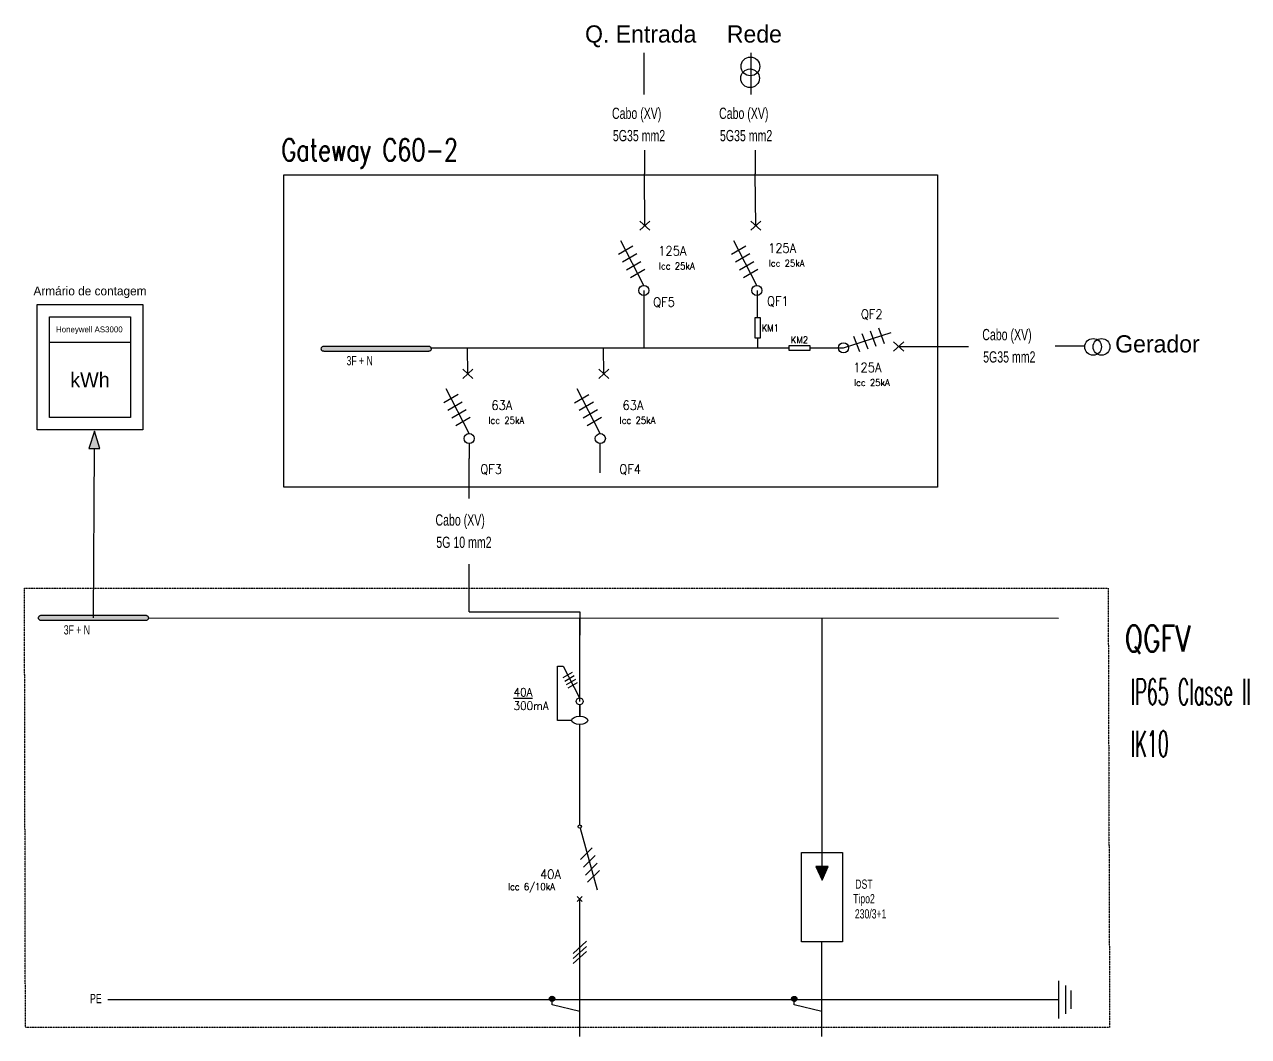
# Model space of a CAD drawing. Header units: millimetres. Extents: x 75320 to 3731865, y 19394 to 539720.
# Drawn here: x 82080 to 153173, y 216699 to 275507 of the extents above; entities that cross this region are included whole.
import ezdxf
from ezdxf.enums import TextEntityAlignment as Align

# ---------------------------------------------------------------- set-up
doc = ezdxf.new("R2010")
doc.units = ezdxf.units.MM
doc.linetypes.add('RDASHED', pattern=[2.38125, 1.5875, -0.79375])
for name, color, linetype in [('326', 7, 'Continuous'), ('Z_entity', 7, 'Continuous'), ('Z_solid', 96, 'Continuous'), ('Z_text', 7, 'Continuous')]:
    doc.layers.add(name, color=color, linetype=linetype)
doc.styles.add('QTNBCJ+TT111t00', font='', dxfattribs={"height": 0.2})
doc.styles.add('ROMANS', font='ROMANS.shx', dxfattribs={"width": 0.9, "height": 238.125})
doc.styles.get("Standard").update_dxf_attribs({"font": 'bahnschrift.ttf'})
doc.styles.get('QTNBCJ+TT111t00').set_extended_font_data('T T 1 1 1t 0 0')

msp = doc.modelspace()

# ---------------------------------------------------------------- hatches: boundary and pattern name
h = msp.add_hatch(color=256)
h.dxf.hatch_style = 1
h.paths.add_polyline_path([(105720, 256664), (105717, 256689), (105706, 256713), (105691, 256736), (105670, 256756), (105646, 256773), (105619, 256786), (105590, 256795), (105560, 256798), (99473, 256798), (99439, 256795), (99407, 256786), (99377, 256773), (99352, 256756), (99330, 256736), (99314, 256713), (99304, 256689), (99300, 256664), (99304, 256636), (99314, 256610), (99330, 256587), (99352, 256568), (99377, 256552), (99407, 256541), (99439, 256534), (99473, 256531), (105560, 256531), (105590, 256534), (105619, 256541), (105646, 256552), (105670, 256568), (105691, 256587), (105706, 256610), (105717, 256636)])
h = msp.add_hatch(color=256)
h.dxf.hatch_style = 1
h.paths.add_polyline_path([(86141, 251873), (85819, 250875), (86463, 250875)])
h = msp.add_hatch(color=256)
h.dxf.hatch_style = 1
h.paths.add_polyline_path([(89294, 241025), (89290, 241050), (89280, 241074), (89264, 241097), (89244, 241117), (89220, 241134), (89193, 241147), (89164, 241156), (89134, 241159), (83047, 241159), (83013, 241156), (82980, 241147), (82951, 241134), (82925, 241117), (82904, 241097), (82888, 241074), (82877, 241050), (82874, 241025), (82877, 240997), (82888, 240971), (82904, 240948), (82925, 240929), (82951, 240913), (82980, 240902), (83013, 240895), (83047, 240892), (89134, 240892), (89164, 240895), (89193, 240902), (89220, 240913), (89244, 240929), (89264, 240948), (89280, 240971), (89290, 240997)])
at = {"layer": 'Z_solid'}
for points in [[(128407, 225785), (128753, 226584), (128047, 226584)], [(112883, 218888), (112880, 218859), (112871, 218832), (112857, 218807), (112838, 218785), (112815, 218767), (112788, 218753), (112757, 218745), (112723, 218742), (112690, 218745), (112659, 218753), (112632, 218767), (112608, 218785), (112589, 218807), (112575, 218832), (112566, 218859), (112563, 218888), (112566, 218917), (112575, 218945), (112589, 218970), (112608, 218991), (112632, 219009), (112659, 219023), (112690, 219032), (112723, 219035), (112757, 219032), (112788, 219023), (112815, 219009), (112838, 218991), (112857, 218970), (112871, 218945), (112880, 218917)], [(126948, 218888), (126945, 218859), (126936, 218831), (126922, 218806), (126903, 218785), (126880, 218767), (126853, 218753), (126822, 218744), (126788, 218741), (126755, 218744), (126724, 218753), (126697, 218767), (126673, 218785), (126654, 218806), (126640, 218831), (126631, 218859), (126628, 218888), (126631, 218917), (126640, 218945), (126654, 218969), (126673, 218991), (126697, 219009), (126724, 219023), (126755, 219031), (126788, 219034), (126822, 219031), (126853, 219023), (126880, 219009), (126903, 218991), (126922, 218969), (126936, 218945), (126945, 218917)]]:
    msp.add_hatch(color=0, dxfattribs=at).paths.add_polyline_path(points)

# ---------------------------------------------------------------- linework, layer by layer
for p, q in [((118045, 273868), (118045, 271443)), ((124265, 273868), (124265, 271443)), ((118090, 268205), (118090, 266827)), ((124525, 268205), (124525, 266827)), ((118119, 263817), (118090, 266827)), ((124554, 263817), (124525, 266827)), ((117827, 264086), (118410, 263547)), ((117827, 263547), (118410, 264086)), ((124262, 264086), (124845, 263547)), ((124262, 263547), (124845, 264086)), ((116589, 262160), (117420, 262643)), ((123149, 262160), (123980, 262643)), ((116822, 261709), (117653, 262192)), ((117055, 261257), (117886, 261741)), ((123382, 261709), (124213, 262192)), ((123615, 261257), (124446, 261741)), ((117287, 260806), (118119, 261289)), ((123847, 260806), (124679, 261289)), ((130227, 257398), (130570, 256500)), ((130710, 257556), (131053, 256657)), ((131193, 257713), (131535, 256814)), ((131675, 257870), (132018, 256971)), ((107825, 255207), (107811, 256712)), ((115725, 255207), (115711, 256712)), ((132560, 257058), (133144, 256520)), ((132560, 256520), (133144, 257058)), ((107533, 255476), (108117, 254937)), ((107533, 254937), (108117, 255476)), ((115433, 255476), (116017, 254937)), ((115433, 254937), (116017, 255476)), ((106439, 253550), (107270, 254033)), ((114030, 253530), (114862, 254013)), ((106672, 253099), (107503, 253582)), ((106905, 252647), (107736, 253131)), ((114292, 253099), (115123, 253582)), ((114525, 252647), (115356, 253131)), ((107138, 252196), (107969, 252679)), ((114758, 252196), (115589, 252679)), ((107905, 251149), (107905, 250277)), ((115505, 251149), (115505, 249450)), ((89294, 241025), (142132, 241016)), ((128400, 241014), (128400, 235657)), ((114326, 236176), (114326, 240998)), ((113359, 237557), (113906, 237872)), ((113459, 237356), (114006, 237671)), ((113559, 237155), (114106, 237470)), ((113658, 236954), (114205, 237269)), ((114334, 235981), (114334, 235311)), ((128400, 235657), (128400, 227396))]:
    msp.add_line(p, q)
at = {"color": 0, "linetype": 'ByBlock'}
for p, q in [((114326, 238212), (114326, 240998)), ((114326, 235311), (114326, 235981)), ((114326, 228990), (114326, 234830)), ((114352, 228800), (115346, 225221)), ((115059, 227670), (114369, 226980)), ((115229, 227221), (114539, 226532)), ((115344, 226774), (114655, 226084)), ((115474, 226350), (114784, 225660)), ((114480, 224554), (114190, 224844)), ((114190, 224554), (114480, 224844)), ((114335, 216699), (114335, 224699)), ((128400, 216699), (128400, 222198))]:
    msp.add_line(p, q, dxfattribs=at)
for points in [[(97140, 266765), (135100, 266765), (135100, 248617), (97140, 248617)], [(82812, 259241), (88957, 259241), (88957, 251945), (82812, 251945)], [(83535, 258518), (88235, 258518), (88235, 252668), (83535, 252668)], [(124515, 257275), (124515, 258485), (124805, 258485), (124805, 257275)], [(83535, 257045), (88235, 257045), (88235, 252668), (83535, 252668)], [(126490, 256860), (127700, 256860), (127700, 256570), (126490, 256570)], [(85819, 250875), (86463, 250875), (86141, 251873)], [(127205, 227396), (129595, 227396), (129595, 222198), (127205, 222198)]]:
    msp.add_lwpolyline(points, close=True)
for points in [[(118055, 260347), (116719, 262938)], [(124615, 260347), (123279, 262938)], [(118055, 260053), (118055, 256705)], [(124660, 258485), (124650, 260050)], [(129650, 256715), (132422, 257616)], [(105670, 256712), (126490, 256712)], [(124660, 257270), (124655, 256712)], [(127700, 256715), (129650, 256715)], [(132852, 256789), (136900, 256789)], [(141940, 256830), (143680, 256830)], [(107905, 251737), (106569, 254328)], [(115525, 251737), (114189, 254328)], [(86085, 241025), (86141, 250875)], [(107905, 247965), (107905, 250277)], [(107916, 241385), (107916, 244156)], [(107916, 241385), (114326, 241385)], [(114326, 241385), (114326, 240019)], [(113860, 235072), (113039, 235072), (113039, 238212), (113370, 238212), (114307, 236371)]]:
    msp.add_lwpolyline(points)
at = {"linetype": 'RDASHED'}
msp.add_lwpolyline([(82080, 242745), (145020, 242745), (145105, 217215), (82135, 217215)], close=True, dxfattribs=at)
for centre, radius in [((124241, 273069), 544), ((124221, 272379), 544), ((118055, 260053), 294), ((124615, 260053), 294), ((129650, 256715), 294), ((144145, 256771), 487), ((144632, 256771), 487), ((107905, 251443), 294), ((115525, 251443), 294), ((114326, 236176), 195)]:
    msp.add_circle(centre, radius)
at = {"color": 0, "linetype": 'ByBlock'}
msp.add_circle((114328, 228894), 96.6, dxfattribs=at)
msp.add_ellipse((114332, 235071), major_axis=(471, 0), ratio=0.510093)
at = {"layer": 'Z_entity', "color": 7}
for points in [[(105720, 256664), (105717, 256689), (105706, 256713), (105691, 256736), (105670, 256756), (105646, 256773), (105619, 256786), (105590, 256795), (105560, 256798), (99473, 256798), (99439, 256795), (99407, 256786), (99377, 256773), (99352, 256756), (99330, 256736), (99314, 256713), (99304, 256689), (99300, 256664), (99300, 256664), (99304, 256636), (99314, 256610), (99330, 256587), (99352, 256568), (99377, 256552), (99407, 256541), (99439, 256534), (99473, 256531), (105560, 256531), (105590, 256534), (105619, 256541), (105646, 256552), (105670, 256568), (105691, 256587), (105706, 256610), (105717, 256636), (105720, 256664), (105720, 256664)], [(89294, 241025), (89290, 241050), (89280, 241074), (89264, 241097), (89244, 241117), (89220, 241134), (89193, 241147), (89164, 241156), (89134, 241159), (83047, 241159), (83013, 241156), (82980, 241147), (82951, 241134), (82925, 241117), (82904, 241097), (82888, 241074), (82877, 241050), (82874, 241025), (82874, 241025), (82877, 240997), (82888, 240971), (82904, 240948), (82925, 240929), (82951, 240913), (82980, 240902), (83013, 240895), (83047, 240892), (89134, 240892), (89164, 240895), (89193, 240902), (89220, 240913), (89244, 240929), (89264, 240948), (89280, 240971), (89290, 240997), (89294, 241025), (89294, 241025)], [(128407, 225785), (128753, 226584), (128047, 226584), (128407, 225785)], [(112883, 218888), (112880, 218859), (112871, 218832), (112857, 218807), (112838, 218785), (112815, 218767), (112788, 218753), (112757, 218745), (112723, 218742), (112690, 218745), (112659, 218753), (112632, 218767), (112608, 218785), (112589, 218807), (112575, 218832), (112566, 218859), (112563, 218888), (112566, 218917), (112575, 218945), (112589, 218970), (112608, 218991), (112632, 219009), (112659, 219023), (112690, 219032), (112723, 219035), (112757, 219032), (112788, 219023), (112815, 219009), (112838, 218991), (112857, 218970), (112871, 218945), (112880, 218917), (112883, 218888), (112883, 218888)], [(126948, 218888), (126945, 218859), (126936, 218831), (126922, 218806), (126903, 218785), (126880, 218767), (126853, 218753), (126822, 218744), (126788, 218741), (126755, 218744), (126724, 218753), (126697, 218767), (126673, 218785), (126654, 218806), (126640, 218831), (126631, 218859), (126628, 218888), (126631, 218917), (126640, 218945), (126654, 218969), (126673, 218991), (126697, 219009), (126724, 219023), (126755, 219031), (126788, 219034), (126822, 219031), (126853, 219023), (126880, 219009), (126903, 218991), (126922, 218969), (126936, 218945), (126945, 218917), (126948, 218888), (126948, 218888)]]:
    msp.add_lwpolyline(points, dxfattribs=at)
at = {"layer": 'Z_entity', "color": 0}
for points in [[(105560, 256798), (99473, 256798)], [(99473, 256531), (105560, 256531)], [(89134, 241159), (83047, 241159)], [(83047, 240892), (89134, 240892)], [(128400, 227396), (128400, 226584)], [(113949, 221526), (114721, 222245)], [(113949, 221232), (114721, 221938)], [(113949, 220939), (114721, 221645)], [(142132, 219939), (142132, 217755)], [(142537, 219673), (142537, 218021)], [(142856, 219380), (142856, 218314)], [(86929, 218844), (142132, 218847)], [(112723, 218542), (112723, 218888)], [(114335, 218156), (112723, 218542)], [(126788, 218542), (126788, 218888)], [(128400, 218155), (126788, 218542)]]:
    msp.add_lwpolyline(points, dxfattribs=at)

# ---------------------------------------------------------------- texts
at = {"lineweight": -3, "style": 'ROMANS'}
for s, height, width, p in [('Gateway C60-2', 1276.07, 0.75, (97007, 267583)), ('QGFV', 1500, 0.75, (145989, 239075)), ('IP65 Classe II', 1500, 0.5, (146327, 235975)), ('IK10', 1500, 0.5, (146327, 232955))]:
    msp.add_text(s, height=height, dxfattribs=dict(at, width=width)).set_placement(p)
at = {"linetype": 'RDASHED', "char_height": 1000, "attachment_point": 1}
for s, insert in [('Q. Entrada', (114639, 275453)), ('Rede', (122875, 275453)), ('Gerador', (145430, 257447))]:
    msp.add_mtext_dynamic_manual_height_columns(s, width=9281.84, gutter_width=12.5, heights=[1020], dxfattribs=dict(at, insert=insert))
at = {"width": 7000.41, "attachment_point": 5}
for s, insert, char_height in [('\\pxqc;Armário de contagem', (85885, 259946), 513.54), ('\\pxqc;kWh', (85885, 254857), 855.9)]:
    msp.add_mtext(s, dxfattribs=dict(at, insert=insert, char_height=char_height))
at = {"insert": (85847, 257736), "char_height": 342.36, "attachment_point": 5}
msp.add_mtext_dynamic_manual_height_columns('Honeywell AS3000', width=4700.99, gutter_width=713, heights=[0], dxfattribs=at)
at = {"layer": '326', "linetype": 'Continuous', "style": 'ROMANS', "width": 0.9}
for s, p in [('125A', (119705, 262082)), ('125A', (126085, 262242)), ('QF5', (119224, 259107)), ('QF1', (125834, 259157)), ('QF2', (131289, 258402)), ('125A', (131037, 255306)), ('63A', (109804, 253110)), ('63A', (117424, 253110)), ('QF3', (109182, 249395)), ('QF4', (117262, 249395)), ('40A', (112629, 225856))]:
    msp.add_text(s, height=543.5, dxfattribs=at).set_placement(p, align=Align.CENTER)
for s, p in [('Icc 25kA', (118926, 261475)), ('Icc 25kA', (125306, 261635)), ('KM1', (124896, 257875)), ('KM2', (126590, 257180)), ('Icc 25kA', (130258, 254700)), ('Icc 25kA', (109025, 252504)), ('Icc 25kA', (116645, 252504)), ('Icc 6/10kA', (110161, 225405))]:
    msp.add_text(s, height=400, dxfattribs=at).set_placement(p, align=Align.MIDDLE_LEFT)
for s, p in [('%%U40A', (110492, 236463)), ('300mA', (110492, 235673))]:
    msp.add_text(s, height=487.9, dxfattribs=at).set_placement(p)
at = {"layer": 'Z_text', "color": 0, "style": 'QTNBCJ+TT111t00', "width": 0.7}
for s, height, p in [('Cabo (XV)', 656.2, (116203, 270017)), ('Cabo (XV)', 656.2, (122423, 270017)), ('5G35 mm2', 656.2, (116254, 268720)), ('5G35 mm2', 656.2, (122474, 268720)), ('Cabo (XV)', 656.2, (137710, 257157)), ('3F + N', 536.3, (100788, 255700)), ('5G35 mm2', 656.2, (137761, 255860)), ('Cabo (XV)', 656.2, (105950, 246387)), ('5G 10 mm2', 656.2, (106000, 245090)), ('3F + N', 536.3, (84362, 240061)), ('DST', 536.3, (130335, 225285)), ('Tipo2', 536.3, (130211, 224440)), ('230/3+1', 536.3, (130310, 223560)), ('PE', 536.3, (85892, 218637))]:
    msp.add_text(s, height=height, rotation=0.00055, dxfattribs=at).set_placement(p)

doc.saveas('drawing.dxf')
